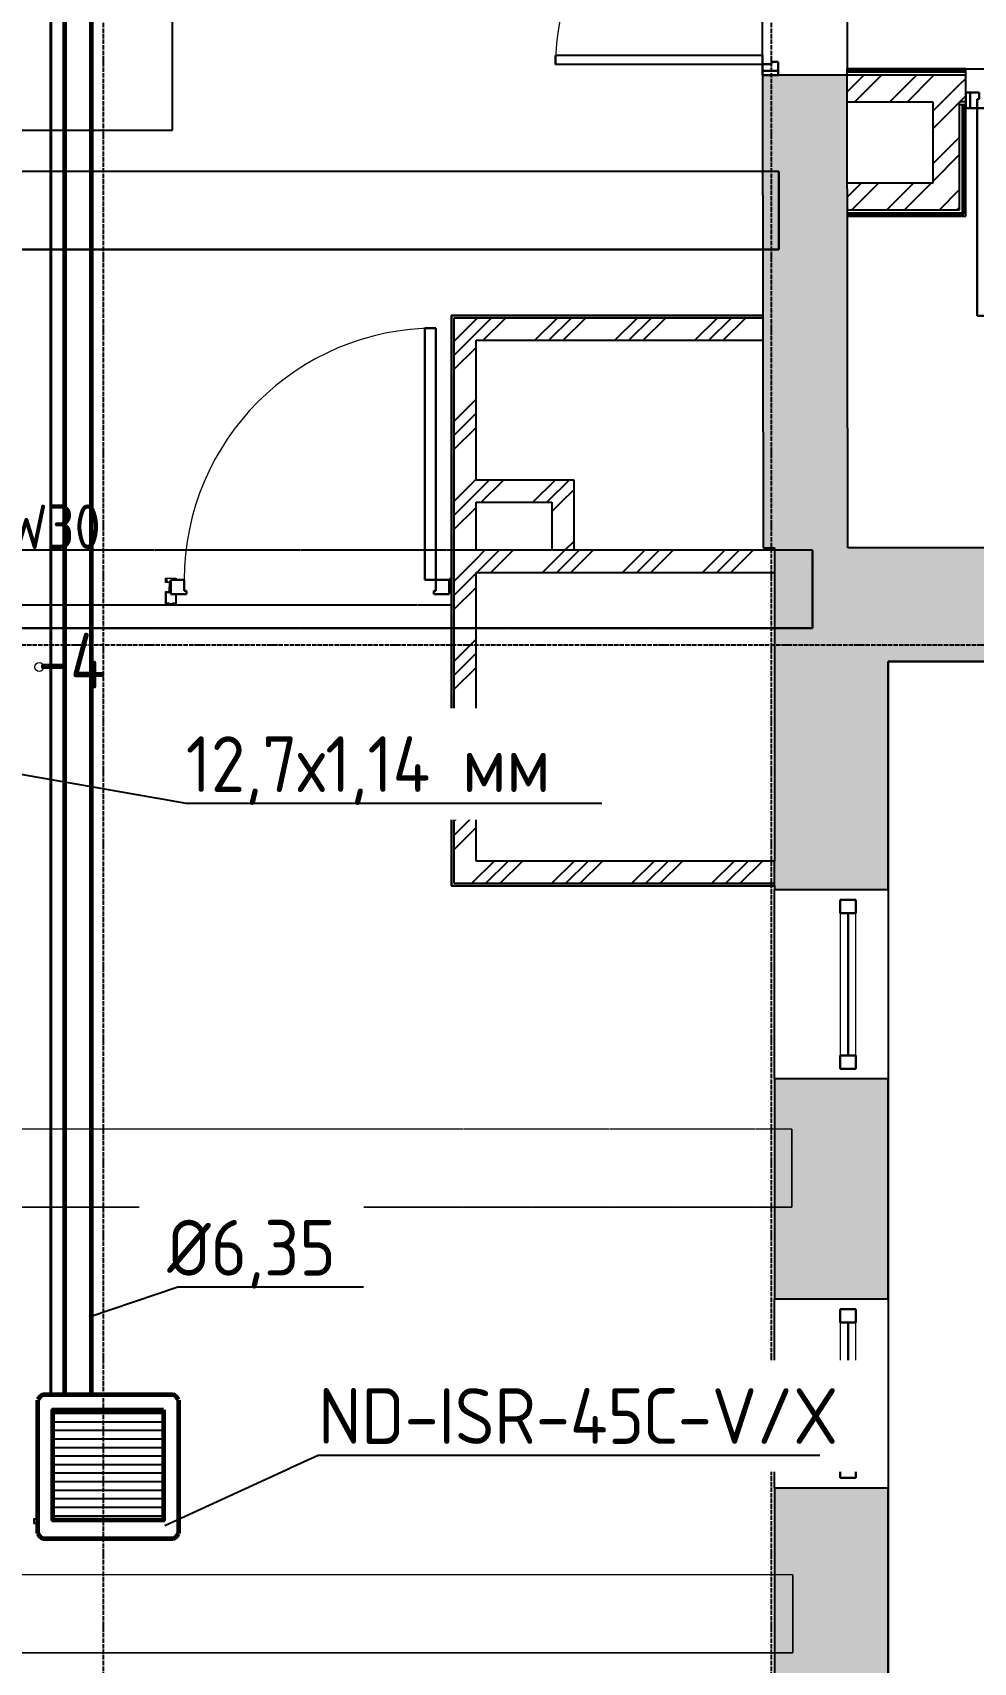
# Model space of a CAD drawing. Header units: millimetres. Extents: x -129048 to 476301, y -5853 to 215316.
# Drawn here: x 46092 to 50316, y 4039 to 11356 of the extents above; entities that cross this region are included whole.
import ezdxf
from ezdxf import colors
from ezdxf.entities.mleader import LeaderData, LeaderLine
from ezdxf.math import Vec2, Vec3

# ---------------------------------------------------------------- set-up
doc = ezdxf.new("R2010")
doc.units = ezdxf.units.MM
for name, pattern in [('ADSK_Линия сетки', [25, 20, -2.5, 0, -2.5]), ('ADSK_Сверху', [4.5, 3, -1.5]), ('ADSK_Снесено', [4.5, 3, -1.5])]:
    doc.linetypes.add(name, pattern=pattern)
for name, color, linetype, lineweight, true_color in [('_ Окна', 5, 'Continuous', 30, 0x0000ff), ('Стены внутренние', 5, 'Continuous', 18, 0x0000ff), ('Стены наружные', 1, 'ADSK_Снесено', 18, 0xff0000), ('Стены штриховка', 5, 'Continuous', 18, 0x0000ff)]:
    doc.layers.add(name, color=color, linetype=linetype, lineweight=lineweight, true_color=true_color)
for name, color, linetype, lineweight in [('GAZLAITER', 1, 'Continuous', 40), ('Двери', 251, 'Continuous', 18), ('Дренаж', 36, 'Continuous', 40), ('Каркас', 7, 'Continuous', 18), ('Конд Запас', 3, 'Continuous', 40), ('Кондеи', 6, 'Continuous', 60), ('Марки', 7, 'Continuous', 20), ('Обратка', 5, 'Continuous', 25), ('Окна', 251, 'Continuous', 18), ('Узлы', 7, 'Continuous', 18)]:
    doc.layers.add(name, color=color, linetype=linetype, lineweight=lineweight)
doc.layers.get('Конд Запас').off()
doc.styles.add('GOST Common_1', font='GOST Common_0.ttf', dxfattribs={"width": 0.9, "height": 200})
doc.styles.add('GOST Common_2', font='GOST Common_0.ttf', dxfattribs={"width": 0.9, "height": 250})
doc.styles.add('PIK', font='isocpeur.ttf', dxfattribs={"width": 0.9, "height": 250})
pattern_1 = [(45, (0, 0), (-179.6051, 179.6051), []), (45, (63.5, 0), (0, 359.2102), []), (45, (-63.5, 0), (0, 359.2102), [])]
pattern_2 = [(45, (0, 0), (-117.8655, 117.8655), []), (45, (78.58, 0), (-117.8655, 117.8655), [])]

# ---------------------------------------------------------------- blocks, each defined once
blk = doc.blocks.new('ADSK_БалкаЖБ_Прямоугольная - 350х280мм-843460-01 План 1-го этажа маркировочный')
at = {"layer": 'Каркас', "color": 253, "linetype": 'ADSK_Сверху', "true_color": 0xaaaaaa}
for p, q in [((-3601.1, 175), (-3601.1, -175)), ((-3601.1, 175), (3601.1, 175)), ((3601.1, -175), (3601.1, 175)), ((-3601.1, -175), (3601.1, -175))]:
    blk.add_line(p, q, dxfattribs=at)
at = {"layer": 'Каркас', "color": 253, "linetype": 'ADSK_Сверху', "true_color": 0xb2b2b2}
for p, q in [((-3601.1, -175), (-3601.1, 175)), ((3601.1, 175), (-3601.1, 175)), ((3601.1, 175), (3601.1, -175)), ((-3601.1, -175), (3601.1, -175))]:
    blk.add_line(p, q, dxfattribs=at)
blk = doc.blocks.new('ADSK_БалкаЖБ_Прямоугольная - 350х280мм-843461-01 План 1-го этажа маркировочный')
at = {"layer": 'Каркас', "color": 253, "linetype": 'ADSK_Сверху', "true_color": 0xaaaaaa}
for p, q in [((-3601.1, 175), (-3601.1, -175)), ((-3601.1, 175), (3601.1, 175)), ((3601.1, -175), (3601.1, 175)), ((-3601.1, -175), (3601.1, -175))]:
    blk.add_line(p, q, dxfattribs=at)
at = {"layer": 'Каркас', "color": 253, "linetype": 'ADSK_Сверху', "true_color": 0xb2b2b2}
for p, q in [((-3601.1, -175), (-3601.1, 175)), ((3601.1, 175), (-3601.1, 175)), ((3601.1, 175), (3601.1, -175)), ((-3601.1, -175), (3601.1, -175))]:
    blk.add_line(p, q, dxfattribs=at)
blk = doc.blocks.new('Витраж-тент со смещением вовне - 60мм 30 сдвиг-1466941-01 План 1-го этажа маркировочный')
at = {"layer": '_ Окна'}
for p, q in [((-379, 25), (-379, -45)), ((-379, 25), (-319, 25)), ((-379, -45), (-379, 25)), ((-319, 25), (-319, -45)), ((379, 25), (319, 25)), ((319, 25), (319, -45)), ((379, -45), (379, 25)), ((379, -45), (379, 25)), ((-319, -45), (-379, -45)), ((-319, -10), (319, -10)), ((319, -45), (379, -45))]:
    blk.add_line(p, q, dxfattribs=at)
at = {"layer": 'Окна'}
for p, q in [((319, 25), (-319, 25)), ((-319, -45), (319, -45))]:
    blk.add_line(p, q, dxfattribs=at)
blk = doc.blocks.new('AC_Дверь_Однопольная - Д-19п 1030х2200h-V211-01 План 1-го этажа маркировочный')
at = {"layer": 'Двери', "lineweight": 30}
for p, q in [((-465, 1120), (-425, 1120)), ((-465, 190), (-465, 1120)), ((-425, 1120), (-425, 190)), ((-515, 190), (-495, 190)), ((-515, 120), (-515, 190)), ((-495, 190), (-465, 190)), ((-495, 120), (-495, 190)), ((-495, 190), (-495, 120)), ((-425, 190), (-465, 190)), ((-465, 190), (-465, 150)), ((-465, 150), (-455, 150)), ((-455, 150), (-455, 120)), ((455, 150), (465, 150)), ((455, 120), (455, 150)), ((465, 190), (495, 190)), ((465, 150), (465, 190)), ((495, 190), (495, 120)), ((495, 190), (515, 190)), ((495, 120), (495, 190)), ((515, 190), (515, 120)), ((-495, 120), (-515, 120)), ((-455, 120), (-495, 120)), ((495, 120), (455, 120)), ((515, 120), (495, 120))]:
    blk.add_line(p, q, dxfattribs=at)
at = {"layer": 'Двери'}
blk.add_arc((-465, 190), 930, 0, 90, dxfattribs=at)
blk = doc.blocks.new('AC_Дверь_Однопольная - Д-24л 1033х2200h-1983226-01 План 1-го этажа маркировочный')
at = {"layer": 'Двери', "lineweight": 30}
for p, q in [((466.5, 1021), (426.5, 1021)), ((426.5, 1021), (426.5, 88)), ((466.5, 88), (466.5, 1021)), ((-496.5, 88), (-516.5, 88)), ((-516.5, 88), (-516.5, 18)), ((-466.5, 88), (-496.5, 88)), ((-496.5, 88), (-496.5, 18)), ((-496.5, 18), (-496.5, 88)), ((-466.5, 48), (-466.5, 88)), ((426.5, 88), (466.5, 88)), ((496.5, 88), (466.5, 88)), ((466.5, 88), (466.5, 48)), ((496.5, 18), (496.5, 88)), ((516.5, 88), (496.5, 88)), ((496.5, 88), (496.5, 18)), ((516.5, 18), (516.5, 88)), ((-516.5, 18), (-496.5, 18)), ((-496.5, 18), (-456.5, 18)), ((-456.5, 48), (-466.5, 48)), ((-456.5, 18), (-456.5, 48)), ((466.5, 48), (456.5, 48)), ((456.5, 48), (456.5, 18)), ((456.5, 18), (496.5, 18)), ((496.5, 18), (516.5, 18))]:
    blk.add_line(p, q, dxfattribs=at)
at = {"layer": 'Двери'}
blk.add_arc((466.5, 88), 933, 90, 180, dxfattribs=at)
blk = doc.blocks.new('Прямоугольный импост - 48х116-V213-01 План 1-го этажа маркировочный')
at = {"layer": 'Узлы', "color": 5, "true_color": 0x0000ff}
for p, q in [((-24, 76.5), (-24, 20.5)), ((24, 76.5), (-24, 76.5)), ((-21.5, 23), (-21.5, 74)), ((-21.5, 74), (-16.6, 74)), ((-7.6, 74), (7.6, 74)), ((16.6, 74), (21.5, 74)), ((21.5, 74), (21.5, 33)), ((24, 33), (24, 76.5)), ((-24, 20.5), (-18.1, 20.5)), ((-21, 23), (-21.5, 23)), ((-21, 26.1), (-21, 23)), ((-4.1, 26.8), (-20.2, 26.8)), ((-17.2, 24.3), (-15.8, 24.3)), ((-15.1, 72.4), (-15.1, 70.9)), ((-15.1, 70.9), (-9.2, 70.9)), ((-15, 20.5), (-11.8, 20.5)), ((-11, 21.3), (-11, 23.5)), ((-10.5, 24.3), (-10.5, 22.4)), ((-10.2, 24.3), (-5.9, 24.3)), ((-9.7, 21.7), (-8, 21.7)), ((-9.2, 70.9), (-9.2, 72.4)), ((-8, 21.7), (-8, 2.5)), ((-8, -14.1), (-8, 0)), ((-7.7, 2.2), (-6.7, 2.2)), ((-6.7, 0.3), (-7.7, 0.3)), ((-6.4, 2), (-6.4, 0.6)), ((-5.4, 5.1), (-5.4, 22.8)), ((-3.5, 5.1), (-5.4, 5.1)), ((-5.1, 23.5), (-5.1, 21.3)), ((-4.3, 20.5), (-0.8, 20.5)), ((-2.6, 23.8), (-2.6, 25.3)), ((0.2, 23.8), (-2.6, 23.8)), ((-2.5, -1.3), (-1.1, 4.3)), ((-0.8, 20.5), (0, 21.3)), ((9.2, 72.4), (9.2, 70.9)), ((9.2, 70.9), (15.1, 70.9)), ((15.1, 70.9), (15.1, 72.4)), ((-24, -20), (-24, -24.7)), ((-24, -27.3), (-24, -39.5)), ((-24, -39.5), (24, -39.5)), ((-21.4, -19.5), (-23.5, -19.5)), ((-23.2, -25.5), (-22.2, -25.5)), ((-22.7, -38.2), (-22.7, -27.8)), ((-22.7, -27.8), (-22, -27.8)), ((-7.4, -38.2), (-22.7, -38.2)), ((-22, -25.7), (-22.5, -25.7)), ((-21.8, -28), (-19.1, -32.6)), ((-18.3, -23.3), (-20.5, -23.3)), ((-18.9, -28.9), (-18.9, -25.5)), ((-18.9, -25.5), (-16, -25.5)), ((-17.4, -31.6), (-18.9, -28.9)), ((-5.7, -19.5), (-17.4, -19.5)), ((-14.5, -24), (-14.5, -22)), ((-14.5, -22), (-8.3, -22)), ((-8.3, -22), (-7.6, -22.7)), ((-6.9, -14.1), (-8, -14.1)), ((-0.4, -22.7), (-7.6, -22.7)), ((0, -38), (-7.4, -38.2)), ((-6.9, -14.1), (-6.6, -14.5)), ((-6.6, -14.5), (-6.2, -14.1)), ((-6.2, -14.1), (-4.3, -14.1)), ((-5.3, -19.1), (-5.7, -19.5)), ((-5, -19.5), (-5.3, -19.1)), ((0.2, -19.5), (-5, -19.5)), ((-2.4, -0.9), (-4.9, -3.8)), ((-4.9, -3.8), (-4.9, -14.1)), ((-4.9, -3.8), (0.2, -3.8)), ((-4.3, -14.1), (-3.9, -14.5)), ((-3.9, -14.5), (-3.6, -14.1)), ((-3.6, -14.1), (-2.5, -14.1)), ((-2.5, -14.1), (-2.5, -1.1)), ((0.2, -0.9), (-2.4, -0.9)), ((-0.4, -22.7), (0, -22.3)), ((15.9, -38.2), (0, -38)), ((22.7, -38.2), (15.9, -38.2)), ((22.7, -32), (22.7, -38.2)), ((24, -39.5), (24, -32))]:
    blk.add_line(p, q, dxfattribs=at)
at = {"layer": 'Узлы', "color": 5, "lineweight": 9, "true_color": 0x0000ff}
for p, q in [((0, 28.9), (-2.4, 26.5)), ((-2.4, 26.5), (-2.4, -0.9)), ((-8, -19.5), (-8, -14.1)), ((-6.3, -23.7), (-6.3, -22.7)), ((0.2, -23.7), (-6.3, -23.7)), ((-5.2, -27.2), (-5.2, -23.7)), ((-5.1, -27.3), (0.2, -27.3)), ((0.2, -28.1), (-3.9, -28.1)), ((-2.6, -27.2), (-2.6, -23.7)), ((-2.5, -14.1), (-2.5, -19.5))]:
    blk.add_line(p, q, dxfattribs=at)
at = {"layer": 'Узлы', "color": 5, "true_color": 0x0000ff}
for centre, radius, start, end in [((-16.6, 72.4), 1.52, 0, 90), ((-7.6, 72.4), 1.52, 90, 180), ((7.6, 72.4), 1.52, 0, 90), ((16.6, 72.4), 1.52, 90, 180), ((-20.2, 26.1), 0.762, 90, 180), ((-17.2, 23), 1.27, 90, 180), ((-16.2, 22.8), 2.29, 180, 225.18969), ((-18.1, 20.9), 0.381, 270, 45.18969), ((-15.8, 23), 1.27, 0, 90), ((-15, 20.9), 0.381, 134.81031, 270), ((-16.9, 22.8), 2.29, 314.81031, 0), ((-11.8, 21.3), 0.762, 270, 0), ((-10.2, 23.5), 0.762, 90, 180), ((-9.7, 22.4), 0.762, 180, 270), ((-7.7, 2.5), 0.254, 180, 270), ((-7.7, 0), 0.254, 90, 180), ((-6.9, 22.8), 1.52, 360, 90), ((-6.7, 2), 0.254, 360, 90), ((-6.7, 0.6), 0.254, 270, 360), ((-5.9, 23.5), 0.762, 0, 90), ((-4.3, 21.3), 0.762, 180, 270), ((-4.1, 25.3), 1.52, 360, 90), ((0, 4), 3.63, 90, 162.49364), ((0, 4), 1.09, 76.67754, 165), ((-23.5, -20), 0.508, 90, 180), ((-23.2, -24.7), 0.762, 180, 270), ((-22.5, -27.3), 1.52, 90, 180), ((-22.2, -26.8), 1.27, 288.66292, 90), ((-22, -26.8), 1.02, 270, 90), ((-19.5, -21.8), 2.29, 134.81031, 180), ((-20.5, -22), 1.27, 180, 270), ((-21.4, -19.9), 0.381, 314.81031, 90), ((-18.3, -32.1), 1.02, 210, 30), ((-18.3, -22), 1.27, 270, 0), ((-17.4, -19.9), 0.381, 90, 225.18969), ((-19.3, -21.8), 2.29, 0, 45.18969), ((-16, -24), 1.52, 270, 0)]:
    blk.add_arc(centre, radius, start, end, dxfattribs=at)
at = {"layer": 'Узлы', "color": 5, "lineweight": 9, "true_color": 0x0000ff}
for centre, radius, start, end in [((-3.9, -26.7), 1.38, 200.94158, 339.07318), ((0, -23.9), 4.19, 234.28733, 270)]:
    blk.add_arc(centre, radius, start, end, dxfattribs=at)
blk = doc.blocks.new('AC_ДверьВитражная_Однопольная_Алюминиевая - Дв-4-1858613-01 План 1-го этажа маркировочный')
at = {"layer": 'Двери', "lineweight": 30}
for p, q in [((564.90625, 1162.3125), (514.90625, 1162.3125)), ((514.90625, 1162.3125), (514.90625, 32.5)), ((564.90625, 32.5), (564.90625, 1162.3125)), ((-564.90625, 32.5), (-624.90625, 32.5)), ((-624.90625, 32.5), (-624.90625, -32.5)), ((-564.90625, -17.5), (-564.90625, 32.5)), ((514.90625, 32.5), (564.90625, 32.5)), ((624.90625, 32.5), (564.90625, 32.5)), ((564.90625, 32.5), (564.90625, -17.5)), ((624.90625, -32.5), (624.90625, 32.5)), ((-624.90625, -32.5), (-554.90625, -32.5)), ((-554.90625, -17.5), (-564.90625, -17.5)), ((-554.90625, -32.5), (-554.90625, -17.5)), ((564.90625, -17.5), (554.90625, -17.5)), ((554.90625, -17.5), (554.90625, -32.5)), ((554.90625, -32.5), (624.90625, -32.5))]:
    blk.add_line(p, q, dxfattribs=at)
at = {"layer": 'Двери'}
blk.add_arc((564.90625, 32.5), 1129.8125, 90, 180, dxfattribs=at)
blk = doc.blocks.new('ADSK_Марка_Стена - Экземпляр_ADSK_Позиция-74353-01 План 1-го этажа маркировочный')
at = {"layer": 'Марки', "lineweight": 9}
blk.add_circle((0, 0), 0.2, dxfattribs=at)
blk = doc.blocks.new('Фанкйол')
at = {"layer": 'Кондеи', "lineweight": 25}
h = blk.add_hatch(dxfattribs=at)
h.set_pattern_fill('LINE', color=256, scale=11.68, angle=90)
h.set_pattern_definition([(90, (495465.057, -661010.487), (-37.084, 2e-15), [])])
h.paths.add_polyline_path([(20708.9, 22771.3), (20708.9, 22292.3), (21187.9, 22292.3), (21187.9, 22771.3)])
at = {"layer": 'Кондеи'}
for points in [[(20666.2, 22837.4), (21244.8, 22837.4)], [(20642.8, 22249.6), (20642.8, 22814)], [(21268.2, 22814), (21268.2, 22249.7)], [(21244.8, 22226.2), (20666.2, 22226.2)]]:
    blk.add_lwpolyline(points, dxfattribs=at)
blk.add_lwpolyline([(20708.9, 22771.3), (21187.9, 22771.3), (21187.9, 22292.3), (20708.9, 22292.3)], close=True, dxfattribs=at)
for centre, radius, start, end in [((20688.8, 22791.4), 51.3, 116.21469, 153.78806), ((21222.2, 22791.5), 51.2, 26.14279, 63.80121), ((20688.8, 22272.2), 51.3, 206.21194, 243.78531), ((21222.4, 22272), 51, 296.16014, 334.02027)]:
    blk.add_arc(centre, radius, start, end, dxfattribs=at)
at = {"layer": 'Обратка'}
blk.add_lwpolyline([(21199.9, 22226.2), (21183.4, 22226.2), (21183.4, 22209.7), (21199.9, 22209.7)], close=True, dxfattribs=at)

msp = doc.modelspace()

# ---------------------------------------------------------------- hatches: boundary and pattern name
at = {"layer": 'Стены внутренние', "lineweight": 25, "true_color": 0x636466}
h = msp.add_hatch(color=251, dxfattribs=at)
h.paths.add_polyline_path([(49671.05586, 9042.30207), (49752.5402, 9042.30207), (49749.54225, 11165.5676), (49369.54314, 11164.6745), (49372.53982, 9042.30207), (49551.60736, 9042.30207)])
h.paths.add_polyline_path([(49368.08833, 12195.03003), (49748.08795, 12195.56657), (49745.00205, 14381.12973), (49365.00242, 14380.59319), (49368.08833, 12195.12887)])
h.paths.add_polyline_path([(49363.71799, 15290.27958), (49743.71761, 15290.81612), (49741.70422, 16652.05643), (49361.79599, 16651.52001), (49363.35566, 15546.90195)])
h = msp.add_hatch(dxfattribs=at)
h.set_pattern_fill('FP_2', color=251, style=0, pattern_type=2)
h.set_pattern_definition(pattern_2)
h.paths.add_polyline_path([(49752.5402, 11045.5676), (50134.12667, 11045.5676), (50134.12667, 11165.5676), (49749.54352, 11164.6745), (49749.71169, 11045.5676)])
h = msp.add_hatch(dxfattribs=at)
h.set_pattern_fill('FP_2', color=251, style=0, pattern_type=2)
h.set_pattern_definition(pattern_2)
h.paths.add_polyline_path([(50254.12667, 10560.5676), (50254.12667, 11165.5676), (50134.12667, 11164.6745), (50134.12667, 10560.5676)])
h = msp.add_hatch(dxfattribs=at)
h.set_pattern_fill('FP_2', color=251, style=0, pattern_type=2)
h.set_pattern_definition(pattern_2)
h.paths.add_polyline_path([(53066.345, 11045.5676), (53290.345, 11045.5676), (53290.345, 11165.5676), (51315.12667, 11164.6745), (51315.12667, 11045.5676), (53039.345, 11045.5676)])
h.paths.add_polyline_path([(50282.12667, 11045.5676), (50282.12667, 11165.5676), (50254.12667, 11164.6745), (50254.12667, 11045.5676)])
h = msp.add_hatch(dxfattribs=at)
h.set_pattern_fill('FP_2', color=251, style=0, pattern_type=2)
h.set_pattern_definition(pattern_2)
h.paths.add_polyline_path([(49752.5402, 10560.5676), (50134.12667, 10560.5676), (50134.12667, 10680.5676), (49750.22705, 10680.5676), (49750.39648, 10560.5676)])
h = msp.add_hatch(dxfattribs=at)
h.set_pattern_fill('FP_3', color=251, style=0, pattern_type=2)
h.set_pattern_definition(pattern_1)
h.paths.add_polyline_path([(47982.845, 7636.78828), (48082.845, 7636.78828), (48082.845, 10074.7754), (47982.845, 10074.7754), (47982.845, 7705.26412)])
h = msp.add_hatch(dxfattribs=at)
h.set_pattern_fill('FP_3', color=251, style=0, pattern_type=2)
h.set_pattern_definition(pattern_1)
h.paths.add_polyline_path([(49369.54263, 9974.7754), (49371.22321, 9974.7754), (49371.08202, 10074.7754), (48082.845, 10074.7754), (48082.845, 9974.7754)])
h = msp.add_hatch(dxfattribs=at)
h.set_pattern_fill('FP_3', color=251, style=0, pattern_type=2)
h.set_pattern_definition(pattern_1)
h.paths.add_polyline_path([(48082.845, 9247.40355), (48522.845, 9247.40355), (48522.845, 9347.40355), (48082.845, 9347.40355)])
h = msp.add_hatch(dxfattribs=at)
h.set_pattern_fill('FP_3', color=251, style=0, pattern_type=2)
h.set_pattern_definition(pattern_1)
h.paths.add_polyline_path([(48522.845, 9032.35753), (48522.845, 9247.40355), (48422.845, 9247.40355), (48422.845, 9032.35753)])
h = msp.add_hatch(dxfattribs=at)
h.set_pattern_fill('FP_3', color=251, style=0, pattern_type=2)
h.set_pattern_definition(pattern_1)
h.paths.add_polyline_path([(49369.54263, 8932.35753), (49423.40071, 8932.35753), (49423.40071, 9032.35753), (48082.845, 9032.35753), (48082.845, 8932.35753), (49318.62108, 8932.35753)])
h = msp.add_hatch(dxfattribs=at)
h.set_pattern_fill('FP_3', color=251, style=0, pattern_type=2)
h.set_pattern_definition(pattern_1)
h.paths.add_polyline_path([(47982.845, 7536.78828), (49423.40071, 7536.78828), (49423.40071, 7636.78828), (47982.845, 7636.78828)])
at = {"layer": 'Стены наружные', "linetype": 'Continuous', "lineweight": 25, "true_color": 0x636466}
h = msp.add_hatch(color=251, dxfattribs=at)
h.paths.add_polyline_path([(49933.40071, 150.23165), (49933.40071, 1165.66732), (49423.40071, 1165.66732), (49423.40071, 150.23165), (49595.65426, 150.23165)])
h.paths.add_polyline_path([(49423.40071, 2015.66732), (49933.40071, 2015.66732), (49933.40071, 2997.94675), (49423.40071, 2997.94675), (49423.40071, 2556.17133)])
h.paths.add_polyline_path([(49423.40071, 3847.94675), (49933.40071, 3847.94675), (49933.40071, 4821.33057), (49423.40071, 4821.33057), (49423.40071, 4471.78951)])
h.paths.add_polyline_path([(49551.60736, 5671.33057), (49933.40071, 5671.33057), (49933.40071, 6658.32472), (49423.40071, 6658.32472), (49423.40071, 5671.33057), (49544.72361, 5671.33057)])
h.paths.add_polyline_path([(49933.40071, 7508.32472), (49933.40071, 9042.30207), (49423.40071, 9042.30207), (49423.40071, 7508.32472), (49551.60736, 7508.32472)])
msp.add_hatch(color=251, dxfattribs=at).paths.add_polyline_path([(53439.50697, 8532.30207), (56213.94922, 8532.30207), (56213.94922, 9042.30207), (49933.40071, 9042.30207), (49933.40071, 8532.30207), (52324.77305, 8532.30207)])

# ---------------------------------------------------------------- linework, layer by layer
at = {"linetype": 'ADSK_Линия сетки', "lineweight": 25}
for p, q in [((46409.91035, -4984.78696), (46409.91035, 44534.78674)), ((49409.91035, -4984.78696), (49409.91035, 44534.78674)), ((-11086.22475, 8606.78828), (57141.71826, 8606.78828))]:
    msp.add_line(p, q, dxfattribs=at)
at = {"color": 251, "lineweight": 25, "true_color": 0x636466}
for points in [[(46033.2121, 20934.05859), (46033.2121, 43759.20652), (56032.61764, 43759.20652), (56213.94922, 8532.30207), (49933.40071, 8532.30207), (49933.40071, 150.23165), (42036.9317, 150.23165), (42036.9317, 2106.78828), (31235.97355, 2186.47811), (31336.39547, 2185.73719), (31336.39547, -2732.56685), (18972.64368, -2732.56685), (18972.64368, 2186.47811), (8272.99741, 2186.47811), (8272.99741, 272.0206), (290.4987, 306.78828), (290.4987, 8529.25245)], [(771.12615, 10918.39612), (46719.85223, 10918.39612), (46719.85223, 20904.56631), (46033.2121, 20934.05859)]]:
    msp.add_lwpolyline(points, dxfattribs=at)
at = {"layer": 'GAZLAITER', "lineweight": 60, "ltscale": 10}
msp.add_line((46236.88782, 5241.14831), (46236.88782, 11729.45666), dxfattribs=at)
at = {"layer": 'GAZLAITER', "color": 5, "lineweight": 60, "ltscale": 10}
msp.add_line((46356.88649, 5241.14831), (46356.88649, 11652.57568), dxfattribs=at)
at = {"layer": 'Дренаж'}
msp.add_line((46173.96283, 5241.14831), (46173.96283, 11849.49928), dxfattribs=at)
at = {"layer": 'Каркас', "color": 251, "linetype": 'ADSK_Сверху', "lineweight": 25, "true_color": 0x636466}
for p, q in [((49441.97798, 10732.35753), (42083.47939, 10732.35753)), ((49441.97798, 10732.35753), (42083.47939, 10732.35753)), ((49441.97798, 10382.35753), (49441.97798, 10732.35753)), ((49441.97798, 10732.35753), (49441.97798, 10382.35753)), ((42083.47939, 10382.35753), (49441.97798, 10382.35753)), ((49441.97798, 10382.35753), (42083.47939, 10382.35753)), ((49593.5392, 9032.35753), (42391.41247, 9032.35753)), ((49593.5392, 9032.35753), (42391.41247, 9032.35753)), ((49593.5392, 8682.35753), (49593.5392, 9032.35753)), ((49593.5392, 9032.35753), (49593.5392, 8682.35753)), ((42391.41247, 8682.35753), (49593.5392, 8682.35753)), ((49593.5392, 8682.35753), (42391.41247, 8682.35753))]:
    msp.add_line(p, q, dxfattribs=at)
at = {"layer": 'Стены внутренние', "color": 251, "lineweight": 25, "true_color": 0x636466}
for p, q in [((49748.08795, 12195.56657), (49749.50272, 11193.5676)), ((49369.41556, 11255.03097), (49368.15892, 12145.03008)), ((49369.54263, 11165.03106), (49371.06507, 10086.7754)), ((49749.54225, 11165.5676), (49439.54195, 11165.5676)), ((49749.54225, 11165.5676), (49439.54256, 11165.12989)), ((50282.12667, 11193.5676), (49749.50272, 11193.5676)), ((49752.5402, 9042.30207), (49749.50272, 11193.5676)), ((50282.12667, 11087.5676), (50282.12667, 11193.5676)), ((50282.12667, 11193.5676), (51315.12667, 11193.5676)), ((49749.71169, 11045.5676), (50134.12667, 11045.5676)), ((50134.12667, 11045.5676), (50134.12667, 10680.5676)), ((50282.12667, 10532.5676), (50282.12667, 11017.5676)), ((50134.12667, 10680.5676), (49750.22705, 10680.5676)), ((49750.43602, 10532.5676), (50282.12667, 10532.5676)), ((47970.845, 10086.7754), (47970.845, 7524.78828)), ((49371.06507, 10086.7754), (47970.845, 10086.7754)), ((49371.0679, 10084.7754), (49372.53982, 9042.30207)), ((48082.845, 9347.40355), (48082.845, 9974.7754)), ((48082.845, 9974.7754), (49371.22321, 9974.7754)), ((48522.845, 9347.40355), (48082.845, 9347.40355)), ((48522.845, 9032.35753), (48522.845, 9347.40355)), ((48082.845, 9032.35753), (48082.845, 9247.40355)), ((48082.845, 9247.40355), (48422.845, 9247.40355)), ((48422.845, 9247.40355), (48422.845, 9032.35753)), ((48422.845, 9032.35753), (48082.845, 9032.35753)), ((49423.40071, 9032.35753), (48522.845, 9032.35753)), ((49372.53982, 9042.30207), (49423.40071, 9042.30207)), ((48082.845, 7636.78828), (48082.845, 8932.35753)), ((48082.845, 8932.35753), (49423.40071, 8932.35753)), ((49423.40071, 7636.78828), (48082.845, 7636.78828)), ((49423.40071, 7526.78828), (49423.40071, 7636.78828)), ((47970.845, 7524.78828), (49423.40071, 7524.78828))]:
    msp.add_line(p, q, dxfattribs=at)
at = {"layer": 'Стены внутренние', "color": 251, "linetype": 'ADSK_Сверху', "lineweight": 25, "true_color": 0x636466}
for p, q in [((47970.845, 8903.79922), (47962.845, 8903.79922)), ((47970.845, 8903.79922), (47970.845, 8787.79922)), ((45582.845, 8787.79922), (47970.845, 8787.79922))]:
    msp.add_line(p, q, dxfattribs=at)
at = {"layer": 'Стены наружные', "color": 251, "linetype": 'Continuous', "lineweight": 25, "true_color": 0x636466}
for p, q in [((49423.40071, 9042.30207), (49423.40071, 7636.78828)), ((53011.345, 9042.30207), (49752.5402, 9042.30207)), ((49933.40071, 7508.32472), (49933.40071, 8532.30207)), ((49933.40071, 8532.30207), (56213.94922, 8532.30207)), ((49423.40071, 7524.78828), (49423.40071, 7508.32472)), ((49423.40071, 7508.32472), (49933.40071, 7508.32472)), ((49423.40071, 6658.32472), (49423.40071, 7508.32472)), ((49933.40071, 7508.32472), (49933.40071, 6658.32472)), ((49933.40071, 6658.32472), (49423.40071, 6658.32472)), ((49423.40071, 6658.32472), (49423.40071, 5671.33057)), ((49933.40071, 5671.33057), (49933.40071, 6658.32472)), ((49423.40071, 5671.33057), (49933.40071, 5671.33057)), ((49423.40071, 4821.33057), (49423.40071, 5671.33057)), ((49933.40071, 5671.33057), (49933.40071, 4821.33057)), ((49933.40071, 4821.33057), (49423.40071, 4821.33057)), ((49423.40071, 4821.33057), (49423.40071, 3847.94675)), ((49933.40071, 3847.94675), (49933.40071, 4821.33057))]:
    msp.add_line(p, q, dxfattribs=at)
at = {"layer": 'Стены штриховка', "color": 251, "lineweight": 25, "true_color": 0x636466}
for p, q in [((50282.12667, 11184.5676), (49749.51543, 11184.5676)), ((50282.12667, 11178.5676), (49749.5239, 11178.5676)), ((50282.12667, 11165.5676), (49749.54225, 11165.5676)), ((50254.12667, 10560.5676), (50254.12667, 11045.5676)), ((50282.12667, 11045.5676), (50254.12667, 11045.5676)), ((50282.12667, 11032.5676), (50254.12667, 11032.5676)), ((50267.12667, 10547.5676), (50267.12667, 11032.5676)), ((50273.12667, 10541.5676), (50273.12667, 11032.5676)), ((49750.39648, 10560.5676), (50254.12667, 10560.5676)), ((49750.41484, 10547.5676), (50267.12667, 10547.5676)), ((49750.42331, 10541.5676), (50273.12667, 10541.5676)), ((49371.0679, 10084.7754), (47970.845, 10084.7754)), ((47972.845, 10086.7754), (47972.845, 7524.78828)), ((47982.845, 10084.7754), (47982.845, 10086.7754)), ((47982.845, 10074.7754), (47982.845, 7536.78828)), ((49371.08202, 10074.7754), (47982.845, 10074.7754)), ((49371.0679, 10084.7754), (49371.06507, 10086.7754)), ((47972.845, 7536.78828), (47970.845, 7536.78828)), ((47970.845, 7526.78828), (49423.40071, 7526.78828)), ((47982.845, 7536.78828), (49423.40071, 7536.78828)), ((49423.40071, 7524.78828), (49423.40071, 7526.78828))]:
    msp.add_line(p, q, dxfattribs=at)

# ---------------------------------------------------------------- block references
at = {"layer": '_ Окна', "color": 251, "lineweight": 25, "true_color": 0x636466, "rotation": 270.0000000000003}
for p in [(49763.40071, 7083.32472), (49763.40071, 5246.33057)]:
    msp.add_blockref('Витраж-тент со смещением вовне - 60мм 30 сдвиг-1466941-01 План 1-го этажа маркировочный', p, dxfattribs=at)
at = {"layer": 'Двери', "color": 251, "lineweight": 25, "true_color": 0x636466}
for name, p, rotation in [('AC_Дверь_Однопольная - Д-19п 1030х2200h-V211-01 План 1-го этажа маркировочный', (49558.81529, 11680.29881), 90.08089865158402), ('AC_Дверь_Однопольная - Д-24л 1033х2200h-1983226-01 План 1-го этажа маркировочный', (50798.62667, 11105.5676), 180)]:
    msp.add_blockref(name, p, dxfattribs=dict(at, rotation=rotation))
msp.add_blockref('AC_ДверьВитражная_Однопольная_Алюминиевая - Дв-4-1858613-01 План 1-го этажа маркировочный', (47337.93875, 8866.79922), dxfattribs=at)
at = {"layer": 'Каркас', "color": 251, "linetype": 'ADSK_Сверху', "lineweight": 25, "true_color": 0x636466, "rotation": 180}
for name, p in [('ADSK_БалкаЖБ_Прямоугольная - 350х280мм-843461-01 План 1-го этажа маркировочный', (45899.27375, 6257.35753)), ('ADSK_БалкаЖБ_Прямоугольная - 350х280мм-843460-01 План 1-го этажа маркировочный', (45904.26947, 4257.35753))]:
    msp.add_blockref(name, p, dxfattribs=at)
at = {"layer": 'Конд Запас', "lineweight": 60, "ltscale": 10, "xscale": 1.035, "yscale": 1.035, "zscale": 1.035, "rotation": 270}
msp.add_blockref('Фанкйол', (23110.75332, 26606.45867), dxfattribs=at)
at = {"layer": 'Марки', "color": 251, "lineweight": 25, "true_color": 0x636466, "xscale": 99.99999999999993, "yscale": 99.99999999999993, "zscale": 99.99999999999993}
msp.add_blockref('ADSK_Марка_Стена - Экземпляр_ADSK_Позиция-74353-01 План 1-го этажа маркировочный', (46121.66507, 8508.12386), dxfattribs=at)
at = {"layer": 'Узлы', "color": 251, "lineweight": 25, "true_color": 0x636466, "extrusion": (0, 0, -1), "rotation": 180}
msp.add_blockref('Прямоугольный импост - 48х116-V213-01 План 1-го этажа маркировочный', (-46712.845, 8867.29922), dxfattribs=at)

# ---------------------------------------------------------------- texts
at = {"layer": 'Марки', "color": 251, "lineweight": 25, "true_color": 0x636466, "attachment_point": 1}
for s, insert, char_height, width, style in [('EIW30', (45789.73422, 9237.75083), 200, 779.24025, 'GOST Common_1'), ('-4', (46113.86547, 8661.105), 250, 411.2656875, 'GOST Common_2')]:
    msp.add_mtext(s, dxfattribs=dict(at, insert=insert, char_height=char_height, width=width, style=style))

# ---------------------------------------------------------------- next in the draw order: leaders
at = {"layer": 'GAZLAITER', "color": 18, "lineweight": 25, "ltscale": 10, "true_color": 0x000000}
ml = msp.add_multileader_mtext('Standard', dxfattribs=at)
ml.set_content('12,7х1,14 мм', color=250, style='PIK')
ml.set_leader_properties()
ml.build(insert=Vec2(0, 0))
ml.multileader.update_dxf_attribs({"text_left_attachment_type": 6, "text_right_attachment_type": 6, "dogleg_length": 0.36, "arrow_head_size": 0.18})
ctx = ml.context
ctx.base_point, ctx.char_height, ctx.arrow_head_size, ctx.landing_gap_size, ctx.plane_origin = Vec3(46779.98981, 7896.82327), 250, 0.18, 0.09, Vec3(42377.51677, 5609.41513)
ctx.left_attachment, ctx.right_attachment = 6, 6
notes = []
notes.append((ctx, [(1, (1, 1, 0), (46779.62981, 7896.82327), (1, 0), 0.36, [(0, [(44484.68624, 8299.60409)], 0, [])])]))
ctx.mtext.insert, ctx.mtext.flow_direction = Vec3(46780.07981, 8196.82327), 5
ctx.mtext.has_bg_fill, ctx.mtext.bg_color, ctx.mtext.bg_scale_factor, ctx.mtext.bg_transparency, ctx.mtext.use_window_bg_color = 1, -1027028792, 1.5, 0, 1
ml = msp.add_multileader_mtext('Standard', dxfattribs=at)
ml.set_content('{\\C256;\\c0;%%C6,35}', color=1, style='PIK')
ml.set_leader_properties()
ml.build(insert=Vec2(0, 0))
ml.multileader.update_dxf_attribs({"text_left_attachment_type": 6, "text_right_attachment_type": 6, "dogleg_length": 0.36, "arrow_head_size": 0.18})
ctx = ml.context
ctx.base_point, ctx.char_height, ctx.arrow_head_size, ctx.landing_gap_size, ctx.plane_origin = Vec3(46744.69737, 5725.39951), 250, 0.18, 0.09, Vec3(46346.27989, 5590.36712)
ctx.left_attachment, ctx.right_attachment, ctx.text_align_type = 6, 6, 2
notes.append((ctx, [(0, (1, 1, 0), (46744.33737, 5725.39951), (1, 0), 0.36, [(0, [(46346.27989, 5590.36712)], 0, [])])]))
ctx.mtext.insert, ctx.mtext.alignment, ctx.mtext.flow_direction = Vec3(47453.53737, 6025.39951), 3, 5
ctx.mtext.has_bg_fill, ctx.mtext.bg_color, ctx.mtext.bg_scale_factor, ctx.mtext.bg_transparency, ctx.mtext.use_window_bg_color = 1, -1027028792, 1.5, 0, 1
at = {"layer": 'Кондеи', "color": 18, "lineweight": 25, "ltscale": 10, "true_color": 0x000000}
ml = msp.add_multileader_mtext('Standard', dxfattribs=at)
ml.set_content('ND-ISR-45С-V/X', color=250, style='PIK')
ml.set_leader_properties()
ml.build(insert=Vec2(0, 0))
ml.multileader.update_dxf_attribs({"text_left_attachment_type": 6, "text_right_attachment_type": 6, "dogleg_length": 0.36, "arrow_head_size": 0.18})
ctx = ml.context
ctx.base_point, ctx.char_height, ctx.arrow_head_size, ctx.landing_gap_size, ctx.plane_origin = Vec3(47374.33742, 4970.00974), 250, 0.18, 0.09, Vec3(46685.36898, 4441.19875)
ctx.left_attachment, ctx.right_attachment = 6, 6
notes.append((ctx, [(0, (1, 1, 0), (47373.97742, 4970.00974), (1, 0), 0.36, [(0, [(46685.36898, 4652.79793)], 0, [])])]))
ctx.mtext.insert, ctx.mtext.flow_direction = Vec3(47374.42742, 5270.00974), 5
ctx.mtext.has_bg_fill, ctx.mtext.bg_color, ctx.mtext.bg_scale_factor, ctx.mtext.bg_transparency, ctx.mtext.use_window_bg_color = 1, -1027028792, 1.5, 0, 1
for ctx, leaders in notes:
    for number, flags, end, landing, length, lines in leaders:
        leader = LeaderData()
        leader.index, (leader.has_last_leader_line, leader.has_dogleg_vector, leader.attachment_direction) = number, flags
        leader.last_leader_point, leader.dogleg_vector, leader.dogleg_length = Vec3(end), Vec3(landing), length
        for number, points, colour, breaks in lines:
            line = LeaderLine()
            line.index, line.vertices, line.color, line.breaks = number, Vec3.list(points), colors.encode_raw_color(colour), breaks
            leader.lines.append(line)
        ctx.leaders.append(leader)

doc.saveas('drawing.dxf')
